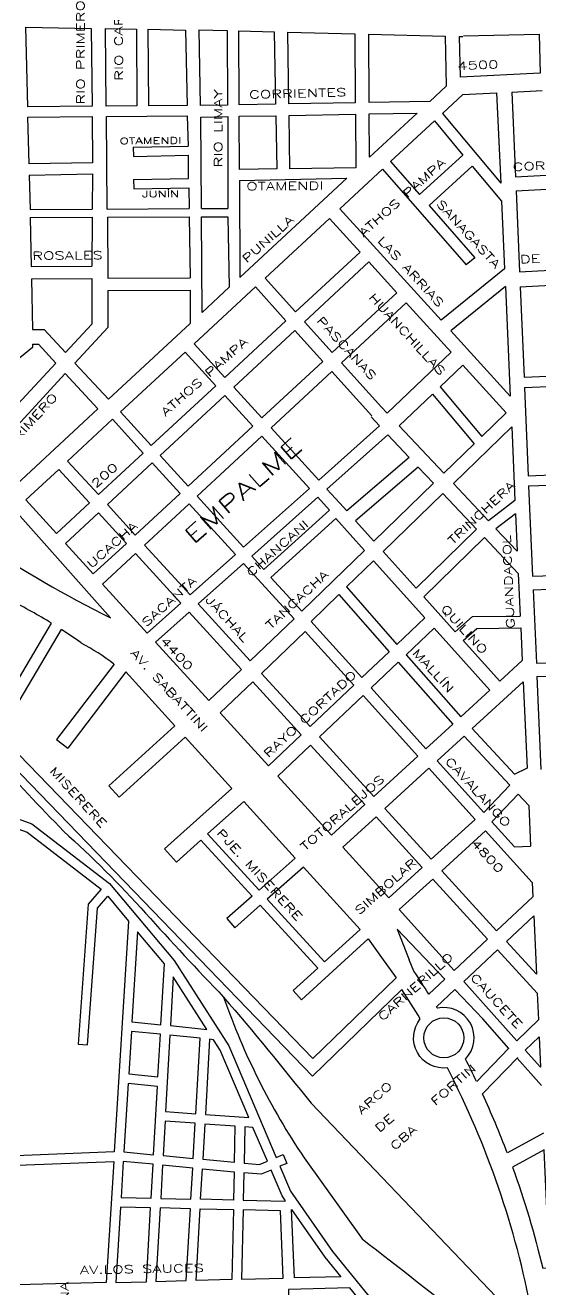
# Model space of a CAD drawing. Header units: millimetres. Extents: x 4374322 to 4409026, y 6503580 to 6534206.
# Drawn here: x 4392373 to 4393016, y 6521842 to 6523421 of the extents above; entities that cross this region are included whole.
import ezdxf

# ---------------------------------------------------------------- set-up
doc = ezdxf.new("R2010")
doc.units = ezdxf.units.MM
for name, color, linetype in [('FERROCARRIL', 252, 'VÍAS'), ('LINEA CALLE', 252, 'Continuous'), ('NOMBRE BARRIO', 8, 'Continuous'), ('NOMBRE CALLE', 252, 'Continuous')]:
    doc.layers.add(name, color=color, linetype=linetype)
doc.styles.add('ROMANS', font='romans')
doc.linetypes.add('VÍAS', pattern='A,3.81,[130,ltypeshp.shx,S=6.35,R=0,X=0,Y=0],3.81', length=7.62)

msp = doc.modelspace()

# ---------------------------------------------------------------- linework, layer by layer
at = {"layer": 'FERROCARRIL', "ltscale": 0.3, "transparency": 33554687}
for points in [[(4391372, 6522351, 0.125315), (4391358.1, 6522600.1, 0.061531), (4391283.7, 6522753.3, 0.138466), (4391179.8, 6522874.2, 0.018152), (4391101.2, 6522922.3, 0.092971), (4391151.6, 6522901.7, 0.019604), (4391348.2, 6522854.1, -0.002222), (4391498.8, 6522834.3, -0.022953), (4391675.4, 6522812.6, -0.046833), (4391866.3, 6522766.4, -0.045377), (4392074.4, 6522688.1, -0.033567), (4392214.6, 6522602.3, -0.046918), (4392332.6, 6522507.2, 0.007525), (4392420.6, 6522414.4, -0.02434), (4392522.9, 6522312.1, 0.008819), (4392620.4, 6522207), (4392620.4, 6522207, -0.01124), (4392729.5, 6522074.4), (4393138.6, 6521646.4), (4393341.3, 6521428.5)], [(4392620.4, 6522207, 0.064624), (4392721, 6522006.3), (4392793.4, 6521905, -0.007563), (4392934.3, 6521793.7, 0.134274), (4392997.3, 6521707.5, 0.137157), (4393067.5, 6521643.6, -0.007292), (4393131.5, 6521593.4, 0.081848), (4393181.2, 6521559.8)]]:
    msp.add_lwpolyline(points, format="xyb", dxfattribs=at)
at = {"layer": 'LINEA CALLE', "transparency": 33554687}
for p, q in [((4392919.2, 6523334.4), (4392961.3, 6523336.6)), ((4392961.3, 6523336.6), (4392966.4, 6523224)), ((4392980.2, 6523337.6), (4393018.3, 6523339.5)), ((4392980.2, 6523337.6), (4392984.8, 6523231.5)), ((4392919.2, 6523334.4), (4392893.8, 6523310.9)), ((4392893.8, 6523310.9), (4392966.4, 6523224)), ((4392883.7, 6523301.5), (4392828.9, 6523250.7)), ((4392883.7, 6523301.5), (4392919.3, 6523258.9)), ((4392507.4, 6523268.8), (4392576.1, 6523270)), ((4392507.7, 6523257.3), (4392576.4, 6523258.6)), ((4392919.3, 6523258.9), (4392865, 6523209.5)), ((4392818.6, 6523241.1), (4392765.5, 6523191.9)), ((4392818.6, 6523241.1), (4392923.1, 6523121.8)), ((4392828.9, 6523250.7), (4392865, 6523209.5)), ((4392930.9, 6523245), (4392876.9, 6523195.9)), ((4392930.9, 6523245), (4392967.4, 6523201.3)), ((4392377.7, 6523233.9), (4392456.7, 6523235.4)), ((4392377.7, 6523233.9), (4392378.6, 6523190.9)), ((4392456.7, 6523235.4), (4392456.4, 6523191.3)), ((4392508, 6523228.3), (4392576.7, 6523229.6)), ((4392640.2, 6523227.3), (4392774.3, 6523230)), ((4392774.3, 6523230), (4392640.6, 6523106)), ((4392984.8, 6523231.5), (4393023, 6523233.7)), ((4392508.3, 6523216.9), (4392576.9, 6523218.1)), ((4392576.9, 6523218.1), (4392577.3, 6523192)), ((4392985.5, 6523214.2), (4393023.8, 6523216.4)), ((4392985.5, 6523214.2), (4392989.8, 6523113.2)), ((4392876.9, 6523195.9), (4392934.1, 6523130.7)), ((4392967.4, 6523201.3), (4392971.2, 6523116.9)), ((4392378.6, 6523190.9), (4392456.4, 6523191.3)), ((4392378.9, 6523180.7), (4392456.3, 6523181.2)), ((4392378.9, 6523180.7), (4392380.2, 6523119.8)), ((4392456.3, 6523181.2), (4392455.8, 6523120)), ((4392475.1, 6523191.4), (4392577.3, 6523192)), ((4392475.2, 6523181.2), (4392577.4, 6523181.8)), ((4392475.2, 6523181.2), (4392475.7, 6523105.2)), ((4392577.4, 6523181.8), (4392578.6, 6523105.4)), ((4392752.5, 6523179.8), (4392672.1, 6523105.3)), ((4392752.5, 6523179.8), (4392790.7, 6523137.7)), ((4392765.5, 6523191.9), (4392892.1, 6523052.7)), ((4392790.7, 6523137.7), (4392710.2, 6523063.1)), ((4392934.1, 6523130.7), (4392923.1, 6523121.8)), ((4392380.2, 6523119.8), (4392455.8, 6523120)), ((4392801.9, 6523125.4), (4392721.4, 6523050.7)), ((4392801.9, 6523125.4), (4392836.8, 6523087)), ((4392971.2, 6523116.9), (4392892.1, 6523052.7)), ((4392989.8, 6523113.2), (4393028.2, 6523115.3)), ((4392380.4, 6523104.4), (4392455.8, 6523104.6)), ((4392475.7, 6523105.2), (4392578.6, 6523105.4)), ((4392672.1, 6523105.3), (4392710.2, 6523063.1)), ((4392475.7, 6523089.8), (4392578.8, 6523090)), ((4392660.1, 6523094.2), (4392583.6, 6523023.2)), ((4392660.1, 6523094.2), (4392698.2, 6523051.9)), ((4392836.8, 6523087), (4392756.1, 6523012.2)), ((4392972.2, 6523094.6), (4392904.2, 6523039.4)), ((4392972.2, 6523094.6), (4392978.4, 6522957.8)), ((4392990.6, 6523094.4), (4393029.1, 6523096.5)), ((4392990.6, 6523094.4), (4392995.5, 6522981.3)), ((4392848.3, 6523074.4), (4392767.6, 6522999.5)), ((4392848.3, 6523074.4), (4392904.4, 6523012.8)), ((4392698.2, 6523051.9), (4392621.9, 6522981.2)), ((4392721.4, 6523050.7), (4392756.1, 6523012.2)), ((4392422.8, 6523012.1), (4392455.8, 6523047.8)), ((4392434.7, 6522999.1), (4392475.7, 6523043.4)), ((4392578.8, 6523048.7), (4392476.5, 6522953.8)), ((4392709.4, 6523039.6), (4392633.2, 6522968.9)), ((4392709.4, 6523039.6), (4392744.1, 6523001.1)), ((4392904.2, 6523039.4), (4392978.4, 6522957.8)), ((4392389, 6523022.5), (4392410.7, 6522999)), ((4392583.6, 6523023.2), (4392621.9, 6522981.2)), ((4392572.3, 6523012.7), (4392491.8, 6522938.1)), ((4392572.3, 6523012.7), (4392610.6, 6522970.7)), ((4392904.4, 6523012.8), (4392824.6, 6522936.7)), ((4392358, 6522942), (4392410.7, 6522999)), ((4392434.7, 6522999.1), (4392476.5, 6522953.8)), ((4392744.1, 6523001.1), (4392668.1, 6522930.7)), ((4392755.5, 6522988.4), (4392679.6, 6522918)), ((4392755.5, 6522988.4), (4392805.4, 6522933.1)), ((4392767.6, 6522999.5), (4392817.6, 6522944.1)), ((4392919.2, 6522996.4), (4392890.7, 6522969.3)), ((4392919.2, 6522996.4), (4392973.3, 6522937)), ((4392376.1, 6522935.6), (4392422.7, 6522986)), ((4392422.7, 6522986), (4392463.4, 6522941.7)), ((4392995.5, 6522981.3), (4393034.1, 6522983.1)), ((4392610.6, 6522970.7), (4392530.1, 6522896)), ((4392621.9, 6522958.4), (4392541.3, 6522883.6)), ((4392621.9, 6522958.4), (4392656.8, 6522920.2)), ((4392633.2, 6522968.9), (4392668.1, 6522930.7)), ((4392881.1, 6522960.1), (4392839.7, 6522920.6)), ((4392881.1, 6522960.1), (4392933.4, 6522898.2)), ((4392890.7, 6522969.3), (4392943, 6522907.5)), ((4392996.1, 6522968.6), (4393034.7, 6522970.4)), ((4392996.1, 6522968.6), (4393000.8, 6522858.3)), ((4392463.4, 6522941.7), (4392292.1, 6522782.8)), ((4392817.6, 6522944.1), (4392824.6, 6522936.7)), ((4392376.1, 6522935.6), (4392276.5, 6522827.7)), ((4392481.8, 6522928.8), (4392425.6, 6522876.7)), ((4392481.8, 6522928.8), (4392520.1, 6522886.7)), ((4392491.8, 6522938.1), (4392530.1, 6522896)), ((4392804.5, 6522931.8), (4392815.1, 6522920.5)), ((4392973.3, 6522937), (4392943, 6522907.5)), ((4392656.8, 6522920.2), (4392576, 6522845.4)), ((4392679.6, 6522918), (4392739.2, 6522852.8)), ((4392815.1, 6522920.5), (4392739.2, 6522852.8)), ((4392825.5, 6522909.4), (4392749.4, 6522841.6)), ((4392825.5, 6522909.4), (4392852.2, 6522881.1)), ((4392839.7, 6522920.6), (4392895.4, 6522861.4)), ((4392980.1, 6522919.5), (4392907.3, 6522848.8)), ((4392980.1, 6522919.5), (4392984.2, 6522827.5)), ((4392668.3, 6522907.6), (4392587.5, 6522832.7)), ((4392668.3, 6522907.6), (4392727.7, 6522842.5)), ((4392933.4, 6522898.2), (4392895.4, 6522861.4)), ((4392520.1, 6522886.7), (4392464, 6522834.7)), ((4392541.3, 6522883.6), (4392576, 6522845.4)), ((4392852.2, 6522881.1), (4392774.1, 6522814.4)), ((4392414.4, 6522866.3), (4392373.2, 6522828.1)), ((4392414.4, 6522866.3), (4392452.8, 6522824.3)), ((4392425.6, 6522876.7), (4392464, 6522834.7)), ((4392531.3, 6522874.4), (4392475.2, 6522822.4)), ((4392531.3, 6522874.4), (4392566, 6522836.1)), ((4392863.4, 6522869.2), (4392785, 6522802.2)), ((4392863.4, 6522869.2), (4392882.5, 6522848.9)), ((4392882.5, 6522848.9), (4392808, 6522776.6)), ((4392907.3, 6522848.8), (4392951.1, 6522802.2)), ((4393000.8, 6522858.3), (4393039.6, 6522859.7)), ((4393001.3, 6522845.6), (4393040.1, 6522847)), ((4393001.3, 6522845.6), (4393006.2, 6522732.8)), ((4392566, 6522836.1), (4392510.1, 6522784.2)), ((4392587.5, 6522832.7), (4392645.3, 6522769.1)), ((4392727.7, 6522842.5), (4392645.3, 6522769.1)), ((4392737.9, 6522831.4), (4392655.5, 6522757.9)), ((4392737.9, 6522831.4), (4392752.4, 6522815.5)), ((4392749.4, 6522841.6), (4392765.4, 6522824.1)), ((4392894.3, 6522836.3), (4392819.6, 6522763.7)), ((4392894.3, 6522836.3), (4392936.3, 6522791.7)), ((4392359.6, 6522815.5), (4392479, 6522680.8)), ((4392411.5, 6522786.1), (4392373.2, 6522828.1)), ((4392452.8, 6522824.3), (4392411.5, 6522786.1)), ((4392475.2, 6522822.4), (4392510.1, 6522784.2)), ((4392577.5, 6522823.4), (4392521.6, 6522771.6)), ((4392577.5, 6522823.4), (4392635.1, 6522760)), ((4392752.4, 6522815.5), (4392670.6, 6522741.3)), ((4392765.4, 6522824.1), (4392774.1, 6522814.4)), ((4392984.2, 6522827.5), (4392951.1, 6522802.2)), ((4392464, 6522812), (4392422.8, 6522773.8)), ((4392464, 6522812), (4392498.9, 6522773.8)), ((4392760.4, 6522804.8), (4392679.5, 6522731.4)), ((4392760.4, 6522804.8), (4392796.1, 6522765)), ((4392785, 6522802.2), (4392808, 6522776.6)), ((4392985, 6522810.9), (4392960.5, 6522792.2)), ((4392985, 6522810.9), (4392987.1, 6522764)), ((4392936.3, 6522791.7), (4392860.7, 6522717.9)), ((4392960.5, 6522792.2), (4392987.1, 6522764)), ((4392457.6, 6522735.6), (4392422.8, 6522773.8)), ((4392498.9, 6522773.8), (4392457.6, 6522735.6)), ((4392521.6, 6522771.6), (4392578.4, 6522709.4)), ((4392946.3, 6522781.1), (4392870.4, 6522707.1)), ((4392946.3, 6522781.1), (4392988.3, 6522736.4)), ((4392510.4, 6522761.2), (4392469.1, 6522723)), ((4392510.4, 6522761.2), (4392567, 6522699.2)), ((4392635.1, 6522760), (4392578.4, 6522709.4)), ((4392655.5, 6522757.9), (4392670.6, 6522741.3)), ((4392796.1, 6522765), (4392717.9, 6522689.2)), ((4392807.6, 6522752.2), (4392773.9, 6522719.4)), ((4392807.6, 6522752.2), (4392871.7, 6522680.7)), ((4392819.6, 6522763.7), (4392860.7, 6522717.9)), ((4392645.3, 6522748.8), (4392588.6, 6522698.2)), ((4392645.3, 6522748.8), (4392708.3, 6522679.4)), ((4392988.3, 6522736.4), (4392990.7, 6522683.1)), ((4392525, 6522661.8), (4392469.1, 6522723)), ((4392679.5, 6522731.4), (4392717.9, 6522689.2)), ((4392773.9, 6522719.4), (4392836.8, 6522647.7)), ((4393006.2, 6522732.8), (4393045.1, 6522734.3)), ((4392764.2, 6522710.1), (4392729.5, 6522676.4)), ((4392764.2, 6522710.1), (4392827.1, 6522638.4)), ((4392870.4, 6522707.1), (4392909.5, 6522663.5)), ((4393006.9, 6522716), (4393045.9, 6522717.5)), ((4393006.9, 6522716), (4393010.9, 6522624.1)), ((4392567, 6522699.2), (4392525, 6522661.8)), ((4392577.2, 6522688.1), (4392535.2, 6522650.6)), ((4392577.2, 6522688.1), (4392642.6, 6522616.4)), ((4392588.6, 6522698.2), (4392653.6, 6522627)), ((4392333.3, 6522551.9), (4392405.6, 6522674)), ((4392708.3, 6522679.4), (4392653.6, 6522627)), ((4392729.5, 6522676.4), (4392740.4, 6522664.3)), ((4392871.7, 6522680.7), (4392836.8, 6522647.7)), ((4392909.5, 6522663.5), (4392931, 6522682.5)), ((4392931, 6522682.5), (4392990.7, 6522683.1)), ((4392340.2, 6522535.2), (4392417.9, 6522666.3)), ((4392722.4, 6522663.9), (4392667.7, 6522611.5)), ((4392722.4, 6522663.9), (4392730.3, 6522655.1)), ((4392740.4, 6522664.3), (4392793, 6522606.1)), ((4392883.3, 6522667.9), (4392848.2, 6522634.7)), ((4392883.3, 6522667.9), (4392952.8, 6522590.4)), ((4392919.4, 6522652.5), (4392936.6, 6522667.7)), ((4392936.6, 6522667.7), (4392991.4, 6522668.2)), ((4392991.4, 6522668.2), (4392993.2, 6522627.4)), ((4392602, 6522577.4), (4392535.2, 6522650.6)), ((4392730.3, 6522655.1), (4392783, 6522596.7)), ((4392919.4, 6522652.5), (4392965.1, 6522601.6)), ((4392827.1, 6522638.4), (4392793, 6522606.1)), ((4392838.5, 6522625.5), (4392804.5, 6522593.3)), ((4392838.5, 6522625.5), (4392906.5, 6522547.9)), ((4392848.2, 6522634.7), (4392916.4, 6522557)), ((4392993.2, 6522627.4), (4392965.1, 6522601.6)), ((4393010.9, 6522624.1), (4393050, 6522625.2)), ((4392483.5, 6522623), (4392411.8, 6522528.9)), ((4392498.4, 6522613.4), (4392425.8, 6522518.2)), ((4392498.4, 6522613.4), (4392559.6, 6522546)), ((4392642.6, 6522616.4), (4392602, 6522577.4)), ((4392667.7, 6522611.5), (4392728.4, 6522545)), ((4393011.6, 6522607.7), (4393050.7, 6522608.9)), ((4392656.7, 6522600.9), (4392616.1, 6522562)), ((4392656.7, 6522600.9), (4392717.3, 6522534.5)), ((4392783, 6522596.7), (4392728.4, 6522545)), ((4392804.5, 6522593.3), (4392873.1, 6522517.4)), ((4392994.4, 6522600.7), (4392930.8, 6522542.4)), ((4392994.4, 6522600.7), (4392999.3, 6522493.2)), ((4393011.6, 6522607.7), (4393016.6, 6522491.3)), ((4392794.6, 6522583.9), (4392740.1, 6522532.3)), ((4392794.6, 6522583.9), (4392863.1, 6522508.1)), ((4392952.8, 6522590.4), (4392916.4, 6522557)), ((4392676.5, 6522495.8), (4392616.1, 6522562)), ((4392559.6, 6522546), (4392476.9, 6522471.1)), ((4392906.5, 6522547.9), (4392873.1, 6522517.4)), ((4392340.2, 6522535.2), (4392731.6, 6522130.4)), ((4392572.4, 6522531.9), (4392489.8, 6522457)), ((4392572.4, 6522531.9), (4392630.8, 6522467.8)), ((4392717.3, 6522534.5), (4392676.5, 6522495.8)), ((4392740.1, 6522532.3), (4392808.1, 6522457.8)), ((4392920.6, 6522533), (4392886.9, 6522502.1)), ((4392920.6, 6522533), (4392977.7, 6522471.8)), ((4392930.8, 6522542.4), (4392983.7, 6522485.6)), ((4392411.8, 6522528.9), (4392425.8, 6522518.2)), ((4392729, 6522521.8), (4392688.1, 6522483.1)), ((4392729, 6522521.8), (4392796.8, 6522447.5)), ((4392863.1, 6522508.1), (4392808.1, 6522457.8)), ((4392886.9, 6522502.1), (4392945.3, 6522437.5)), ((4392755.3, 6522409.5), (4392688.1, 6522483.1)), ((4392876.8, 6522492.9), (4392821.9, 6522442.6)), ((4392876.8, 6522492.9), (4392934.5, 6522429.1)), ((4392983.7, 6522485.6), (4392999.7, 6522493.4)), ((4392999.7, 6522493.4), (4392999.2, 6522493.4)), ((4392476.9, 6522471.1), (4392489.8, 6522457)), ((4392630.8, 6522467.8), (4392546.7, 6522392.1)), ((4392945.3, 6522437.5), (4392977.7, 6522471.8)), ((4392645.5, 6522451.6), (4392600.3, 6522410.9)), ((4392645.5, 6522451.6), (4392709.9, 6522380.8)), ((4392955.4, 6522426.2), (4392988, 6522460.7)), ((4392988, 6522460.7), (4393001.4, 6522446.4)), ((4392796.8, 6522447.5), (4392755.3, 6522409.5)), ((4392821.9, 6522442.6), (4392879.7, 6522379.3)), ((4393001.4, 6522446.4), (4393003.7, 6522395.7)), ((4392810.7, 6522432.3), (4392769.2, 6522394.3)), ((4392810.7, 6522432.3), (4392868.4, 6522369)), ((4392934.5, 6522429.1), (4392879.7, 6522379.3)), ((4392955.4, 6522426.2), (4392983.8, 6522394.8)), ((4392591.8, 6522403.2), (4392561.4, 6522375.8)), ((4392591.8, 6522403.2), (4392655.9, 6522333)), ((4392600.3, 6522410.9), (4392664.6, 6522340.7)), ((4392947.5, 6522414.6), (4392892.8, 6522364.9)), ((4392947.5, 6522414.6), (4393005.7, 6522350.2)), ((4392546.7, 6522392.1), (4392561.4, 6522375.8)), ((4392826.8, 6522331.2), (4392769.2, 6522394.3)), ((4392983.8, 6522394.8), (4393003.7, 6522395.7)), ((4392709.9, 6522380.8), (4392664.6, 6522340.7)), ((4392720.1, 6522369.5), (4392674.8, 6522329.5)), ((4392720.1, 6522369.5), (4392790.8, 6522291.7)), ((4392868.4, 6522369), (4392826.8, 6522331.2)), ((4392892.8, 6522364.9), (4392961.2, 6522290)), ((4392881.6, 6522354.6), (4392839.7, 6522316.6)), ((4392881.6, 6522354.6), (4392950.1, 6522279.6)), ((4393005.7, 6522350.2), (4393006.5, 6522332.3)), ((4392655.9, 6522333), (4392624.4, 6522305.1)), ((4392674.8, 6522329.5), (4392746.4, 6522251.1)), ((4393006.5, 6522332.3), (4392961.2, 6522290)), ((4392666.2, 6522321.8), (4392634.4, 6522293.7)), ((4392666.2, 6522321.8), (4392737.9, 6522243.3)), ((4392839.7, 6522316.6), (4392908.1, 6522240.3)), ((4393007.6, 6522308.4), (4392973.5, 6522276.5)), ((4393007.6, 6522308.4), (4393010.9, 6522235.6)), ((4392624.4, 6522305.1), (4392634.4, 6522293.7)), ((4392801, 6522279.7), (4392717.8, 6522203.6)), ((4392790.8, 6522291.7), (4392746.4, 6522251.1)), ((4392801, 6522279.7), (4392817.4, 6522256.4)), ((4392836.9, 6522292), (4392852.1, 6522253.7)), ((4392896.6, 6522229.6), (4392836.9, 6522292)), ((4392950.1, 6522279.6), (4392908.1, 6522240.3)), ((4392962.4, 6522266.1), (4392920.2, 6522226.7)), ((4392962.4, 6522266.1), (4393012, 6522211.8)), ((4392973.5, 6522276.5), (4393010.9, 6522235.6)), ((4392817.4, 6522256.4), (4392835.7, 6522231)), ((4392858.1, 6522239.6), (4392852.1, 6522253.7)), ((4392737.9, 6522243.3), (4392707.2, 6522215.2)), ((4392835.7, 6522231), (4392731.6, 6522130.4)), ((4392896.6, 6522229.6), (4392876.6, 6522210.8)), ((4392707.2, 6522215.2), (4392717.8, 6522203.6)), ((4392909.2, 6522216.4), (4392886.2, 6522194.9)), ((4392944.1, 6522179.9), (4392909.2, 6522216.4)), ((4392920.2, 6522226.7), (4392958.2, 6522184.3)), ((4393012, 6522211.8), (4393013.5, 6522178.6)), ((4392958.2, 6522184.3), (4392986.5, 6522152.6)), ((4392976.5, 6522142.9), (4392944.1, 6522179.9)), ((4393013.5, 6522178.6), (4392986.5, 6522152.6)), ((4393014.4, 6522157.5), (4392997.1, 6522140.7)), ((4393014.4, 6522157.5), (4393016.1, 6522119.4)), ((4392976.7, 6522143.1), (4392936.4, 6522101.7)), ((4392997.1, 6522140.7), (4393016.1, 6522119.4)), ((4392987.9, 6522131.8), (4392943.6, 6522086.3)), ((4393017.2, 6522096.5), (4392987, 6522130.9)), ((4392987.9, 6522131.8), (4392987.7, 6522131.7)), ((4393019.8, 6522037.2), (4392974.7, 6522012.4))]:
    msp.add_line(p, q, dxfattribs=at)
for points in [[(4392455, 6523417.2), (4392456.1, 6523319.8), (4392375.8, 6523319.1), (4392373.5, 6523418.7)], [(4392472.9, 6523416.9), (4392511.5, 6523416.2), (4392512.2, 6523320.2), (4392473.9, 6523319.9)], [(4392574.8, 6523320.8), (4392527, 6523320.4), (4392526.2, 6523416), (4392572.9, 6523415.1)], [(4392685.2, 6523322.4), (4392639.7, 6523321.6), (4392639.2, 6523414.1), (4392683.3, 6523413)], [(4392784.2, 6523410.4), (4392784.8, 6523324.2), (4392701.9, 6523322.7), (4392700.5, 6523412.5)], [(4392897.1, 6523407.6), (4392898.1, 6523344.8), (4392877.7, 6523325.9), (4392802.2, 6523324.5), (4392801.7, 6523410)], [(4392377.4, 6523247.9), (4392376, 6523306.4), (4392456.2, 6523307), (4392456.8, 6523249.4)], [(4392640.1, 6523240.8), (4392639.8, 6523307.3), (4392685.5, 6523308.1), (4392686.9, 6523241.5)], [(4392703.1, 6523241.7), (4392702.1, 6523308.4), (4392784.9, 6523309.9), (4392785.4, 6523242.9)], [(4392802.3, 6523310.2), (4392862, 6523311.3), (4392802.7, 6523256.3)], [(4392463, 6522318.2), (4392475.6, 6522333), (4392501.7, 6522301.9), (4392483.8, 6522013.9), (4392329.5, 6522007.7), (4392328, 6522175.8), (4392328, 6522175.8), (4392328.1, 6522181.4), (4392342.8, 6522199.1), (4392341.5, 6522425), (4392375.1, 6522412.9), (4392467.4, 6522341.8), (4392451.3, 6522323), (4392438.6, 6522148.4), (4392450.6, 6522147.6)], [(4392538.4, 6522107.4), (4392541.4, 6522160.6), (4392505.2, 6522164.2), (4392501.9, 6522111.2)], [(4392585.6, 6522061.4), (4392591, 6522155.6), (4392553.3, 6522159.4), (4392547.9, 6522064)], [(4392651.8, 6522056.8), (4392616.2, 6522140.7), (4392607.7, 6522153.9), (4392602.9, 6522154.4), (4392597.6, 6522060.5)], [(4392582.5, 6522005.6), (4392585, 6522049.4), (4392547.3, 6522052), (4392544.8, 6522009.1)], [(4392634, 6522000.9), (4392635, 6522045.9), (4392596.9, 6522048.5), (4392594.4, 6522004.5)], [(4392675, 6522002.1), (4392657, 6522044.4), (4392647, 6522045.1), (4392645.9, 6521999.8), (4392665.3, 6521998)], [(4392329.6, 6521995.7), (4392483.1, 6522001.9), (4392473.7, 6521850.4), (4392331, 6521846.8), (4392331, 6521846.8), (4392331, 6521846.8)], [(4392529.8, 6521955.9), (4392532.2, 6521998.2), (4392495.1, 6522001.7), (4392492.3, 6521956.7)], [(4392579.6, 6521954.8), (4392581.8, 6521993.6), (4392544.1, 6521997.1), (4392541.8, 6521955.6)], [(4392591.6, 6521954.5), (4392593.8, 6521992.5), (4392633.7, 6521988.8), (4392632.9, 6521953.6)], [(4392697.7, 6521952.5), (4392693.4, 6521958.7), (4392679.7, 6521991), (4392667.2, 6521985.7), (4392645.7, 6521987.7), (4392644.9, 6521953.4), (4392696.6, 6521952.2)], [(4392485.7, 6521850.7), (4392523.9, 6521851.6), (4392529.1, 6521943.9), (4392491.6, 6521944.8)], [(4392535.9, 6521851.9), (4392573.8, 6521852.9), (4392578.9, 6521942.8), (4392541.1, 6521943.7)], [(4392585.9, 6521853.2), (4392590.9, 6521942.6), (4392632.6, 6521941.6), (4392630.6, 6521854.3)], [(4392766.7, 6521857.7), (4392708.7, 6521856.3), (4392705.3, 6521941.7), (4392746.9, 6521882.1)], [(4392831.6, 6521783.8), (4392823.2, 6521788.2), (4392778, 6521843.8), (4392701.2, 6521841.8), (4392702.4, 6521780.3)]]:
    msp.add_lwpolyline(points, close=True, dxfattribs=at)
for points in [[(4392588.9, 6523415.4), (4392624.9, 6523414.4), (4392625.4, 6523321.3), (4392591.6, 6523320.7), (4392589.7, 6523415.3)], [(4392919.8, 6523408), (4393014.5, 6523410.1), (4393015.7, 6523361.4), (4392916.2, 6523356.3), (4392914.9, 6523407.1), (4392919.2, 6523407)], [(4392475.1, 6523191.4), (4392474.1, 6523307.2), (4392575, 6523308), (4392576.1, 6523270)], [(4392592.6, 6523192), (4392591.9, 6523306.4), (4392625.5, 6523307), (4392625.7, 6523192)], [(4392507.4, 6523268.8), (4392507.7, 6523257.3)], [(4392576.7, 6523229.6), (4392576.4, 6523258.6)], [(4392508, 6523228.3), (4392508.3, 6523216.9)], [(4392640.2, 6523227.3), (4392640.8, 6523105.9)], [(4392592.6, 6523192), (4392625.7, 6523192)], [(4392592.7, 6523181.8), (4392625.7, 6523181.8)], [(4392625.7, 6523181.8), (4392627.4, 6523093.8), (4392593.5, 6523062.4), (4392592.7, 6523181.8)], [(4392380.4, 6523104.4), (4392381.7, 6523041.1), (4392396.1, 6523041.1), (4392422.8, 6523012.1)], [(4392455.8, 6523104.6), (4392455.8, 6523047.8)], [(4392475.7, 6523089.8), (4392475.7, 6523043.4)], [(4392578.8, 6523090), (4392578.8, 6523048.7)], [(4392381.7, 6523022.5), (4392381.7, 6523018.5), (4392310.9, 6522961.1)], [(4392381.7, 6523022.5), (4392389, 6523022.5)], [(4392546.4, 6522248.8), (4392512.9, 6522288.6), (4392505.9, 6522176.2), (4392542.1, 6522172.6), (4392546.4, 6522248.8)], [(4392557.5, 6522232.4), (4392554, 6522171.4), (4392599.4, 6522166.8), (4392557.5, 6522232.4)], [(4392537.7, 6522095.4), (4392501.2, 6522099.2), (4392495.8, 6522013.7), (4392532.9, 6522010.2), (4392537.7, 6522095.4)], [(4392694.7, 6521855.9), (4392691.3, 6521940.3), (4392644.6, 6521941.4), (4392642.6, 6521854.6), (4392694.7, 6521855.9)]]:
    msp.add_lwpolyline(points, dxfattribs=at)
for points in [[(4393005.2, 6521812.5, 0.071965), (4392899.9, 6522118.6, -0.6728), (4392866, 6522179.9, 0.009574), (4392843.1, 6522216.7), (4392731.2, 6522108.5), (4392332.1, 6522521.3), (4392309.8, 6522483.7), (4392299.7, 6522483.4), (4392300.3, 6522443.5), (4392335.9, 6522439.8), (4392381, 6522423.5), (4392477.9, 6522348.9), (4392558.5, 6522253), (4392626.8, 6522146.3), (4392686, 6522006.8), (4392694.7, 6522010.5), (4392699.4, 6521999.4), (4392690.7, 6521995.7), (4392703.9, 6521964.5), (4392756.5, 6521889.3), (4392830.9, 6521797.7)], [(4392981.2, 6521994.7, -0.028534), (4393018.9, 6521868.4), (4393027.4, 6521868.9), (4393020.8, 6522016.4), (4392981.2, 6521994.7)]]:
    msp.add_lwpolyline(points, format="xyb", dxfattribs=at)
msp.add_circle((4392895.4, 6522156.2), 25, dxfattribs=at)
for centre, radius, start, end in [((4391813.5, 6521644.5), 1237.2, 77.3568, 77.3568), ((4393206.5, 6524129.5), 1621.1, 236.6751, 243.3353), ((4392072.8, 6522134.2), 634.2, 58.3449, 63.6073), ((4392072.8, 6522134.2), 634.2, 54.3295, 57.0368), ((4392292.3, 6522371.5), 315.9, 52.7582, 61.5935), ((4391894.7, 6521601.9), 1155.3, 31.8059, 33.504), ((4391894.7, 6521601.9), 1155.3, 30.7788, 30.8836), ((4392895.4, 6522156.2), 37.8, 315.5544, 102.4043), ((4391894.7, 6521601.9), 1155.3, 25.6295, 27.18), ((4391894.7, 6521601.9), 1155.3, 20.8104, 24.7877)]:
    msp.add_arc(centre, radius, start, end, dxfattribs=at)

# ---------------------------------------------------------------- texts
at = {"layer": 'NOMBRE BARRIO', "transparency": 33554687, "style": 'ROMANS', "width": 1.5}
msp.add_text('EMPALME', height=20, rotation=41.1817, dxfattribs=at).set_placement((4392582.4, 6522772))
at = {"layer": 'NOMBRE CALLE', "transparency": 33554687, "style": 'ROMANS', "width": 1.5}
for s, height, rotation, p in [('RIO CARCARAÑA', 10, 90.3757, (4392494.6, 6523351.6)), ('RIO PRIMERO', 10, 90.1595, (4392446.8, 6523321.9)), ('4500', 10, 2.4968, (4392912.4, 6523365.2)), ('RIO LIMAY', 10, 90.0947, (4392618.7, 6523243.4)), ('CORRIENTES', 10, 1.4478, (4392652.3, 6523329.4)), ('OTAMENDI', 8, 0.5354, (4392490.6, 6523272.5)), ('ATHOS PAMPA', 10, 41.6561, (4392794.8, 6523156)), ('CORRIENTES', 10, 2.4968, (4392981.5, 6523239)), ('OTAMENDI', 10, 0.5354, (4392648.7, 6523214.8)), ('JUNÍN', 8, 0.5354, (4392518.5, 6523206.1)), ('SANAGASTA', 10, 312.5659, (4392885.2, 6523197.4)), ('PUNILLA', 10, 41.6561, (4392649, 6523123.4)), ('LAS ARRIAS', 10, 312.5659, (4392811.9, 6523151.7)), ('ROSALES', 10, 0.5354, (4392381.5, 6523128.1)), ('DE LA PLAZA(JUNIN)', 10, 2.4968, (4392990.5, 6523123.6)), ('HUANCHILLAS', 10, 312.5659, (4392800.9, 6523080.7)), ('PASCANAS', 10, 312.5659, (4392735.9, 6523051.7)), ('ATHOS PAMPA', 10, 41.6561, (4392547.8, 6522932)), ('RIO PRIMERO', 10, 47.5218, (4392325.6, 6522859.7)), ('200', 10, 41.6561, (4392460.5, 6522842.3)), ('TRINCHERA', 10, 42.9328, (4392906.1, 6522771.5)), ('CHANCANI', 10, 41.6561, (4392654.4, 6522731.3)), ('UCACHA', 10, 41.6561, (4392455.2, 6522741.9)), ('GUANDACOL', 10, 92.4968, (4392983.7, 6522667.4)), ('TANCACHA', 10, 42.7029, (4392678.7, 6522665.7)), ('SACANTA', 10, 41.6561, (4392523.7, 6522668.9)), ('JÁCHAL', 10, 312.5659, (4392596.9, 6522702.7)), ('QUILINO', 10, 312.5659, (4392890.9, 6522691.7)), ('4400', 10, 312.5659, (4392540.9, 6522651.7)), ('MALLÍN', 10, 312.5435, (4392855.4, 6522636.5)), ('AV. SABATTINI', 10, 312.5659, (4392503.4, 6522636.2)), ('RAYO CORTADO', 10, 42.9328, (4392676.1, 6522505.3)), ('CAVALANGO', 10, 312.5659, (4392896.3, 6522501.2)), ('MISERERE', 10, 312.5659, (4392402.3, 6522489.2)), ('TOTORALEJOS', 10, 41.6561, (4392721.8, 6522388.8)), ('PJE. MISERERE', 10, 312.5659, (4392610.9, 6522411.7)), ('4800', 10, 312.5659, (4392928.9, 6522398.7)), ('SIMBOLAR', 10, 41.6561, (4392789.7, 6522309.2)), ('CARNERILLO', 10, 41.6561, (4392818.6, 6522176.5)), (' CAUCETE', 10, 312.5659, (4392920.9, 6522238.7)), ('FORTIN', 10, 41.6561, (4392884.9, 6522071)), ('ARCO', 10, 41.6561, (4392792.5, 6522059.9)), ('DE', 10, 41.6561, (4392814.9, 6522037.5)), ('CBA', 10, 41.6561, (4392833.9, 6522015)), ('AV.LOS SAUCES', 10, 1, (4392440.9, 6521861.1)), ('DE LA SERNA', 10, 92.565, (4392432.2, 6521718.7))]:
    msp.add_text(s, height=height, rotation=rotation, dxfattribs=at).set_placement(p)

doc.saveas('drawing.dxf')
